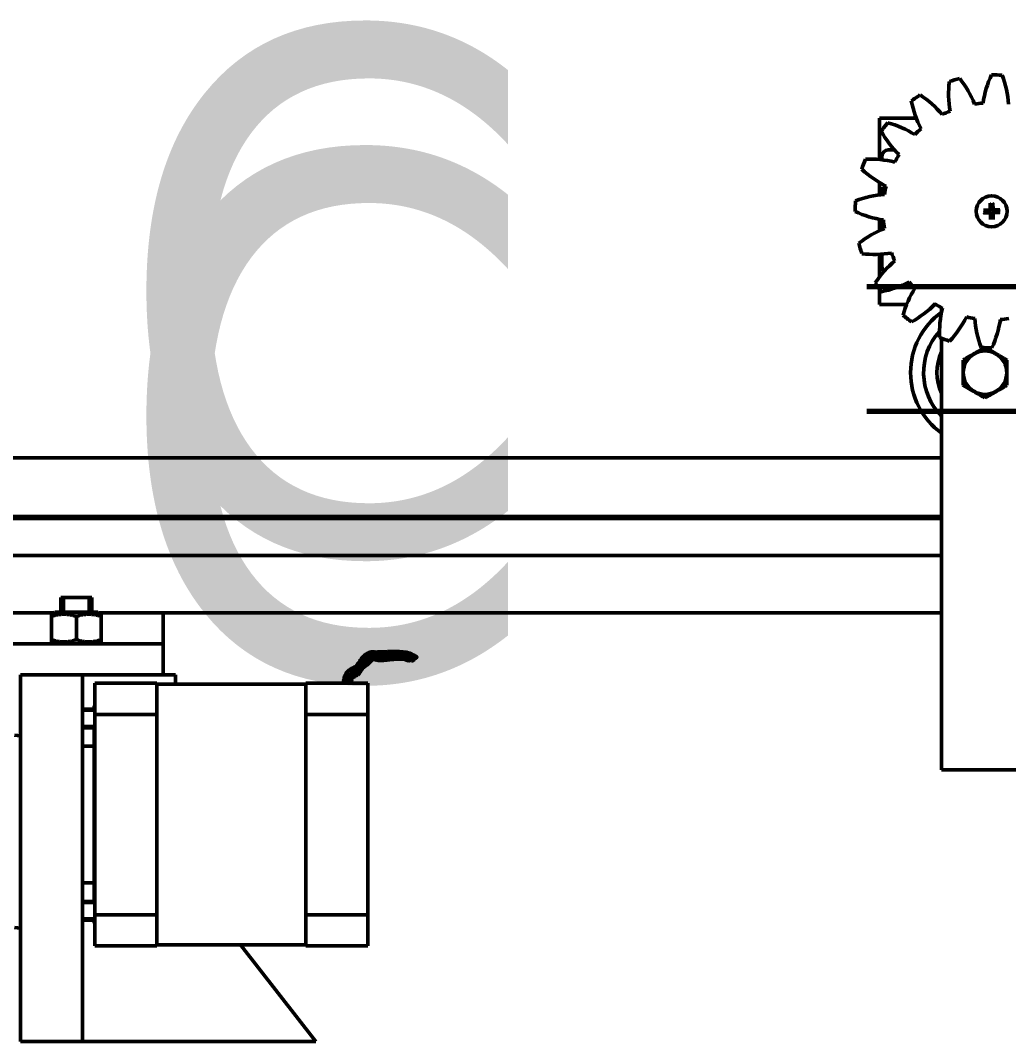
# Model space of a CAD drawing. Header units: millimetres. Extents: x 0 to 6720, y 0 to 4752.
# Drawn here: x 2814.5 to 2973.8, y 4140.3 to 4304.9 of the extents above; entities that cross this region are included whole.
import ezdxf

# ---------------------------------------------------------------- set-up
doc = ezdxf.new("R2010")
doc.units = ezdxf.units.MM
doc.header["$LTSCALE"] = 16
doc.linetypes.add('CHAIN', pattern=[0.3543, 0.2362, -0.0295, 0.0591, -0.0295])
for name, color, linetype, lineweight in [('Linia przekroju (ISO)', 7, 'CHAIN', 70), ('Widoczne (ISO)', 7, 'Continuous', 50), ('Widoczne wąskie (ISO)', 7, 'Continuous', 35)]:
    doc.layers.add(name, color=color, linetype=linetype, lineweight=lineweight)
doc.styles.add('Tekst etykiety (ISO)', font='tahoma.ttf')

# ---------------------------------------------------------------- blocks, each defined once
blk = doc.blocks.new('2dTransPrzekrój2')
at = {"layer": 'Linia przekroju (ISO)', "linetype": 'Continuous'}
for p, q in [((189.654, 266.374), (187.154, 266.874)), ((187.154, 266.874), (187.154, 265.874)), ((184.433, 266.374), (187.154, 266.374)), ((187.154, 266.374), (189.654, 266.374)), ((187.154, 265.874), (189.654, 266.374)), ((189.654, 265.118), (187.154, 265.618)), ((187.154, 265.618), (187.154, 264.618)), ((184.433, 265.118), (187.154, 265.118)), ((187.154, 265.118), (189.654, 265.118)), ((187.154, 264.618), (189.654, 265.118))]:
    blk.add_line(p, q, dxfattribs=at)
at = {"layer": 'Linia przekroju (ISO)', "linetype": 'CHAIN', "ltscale": 1.938596}
blk.add_line((189.654, 266.618), (189.654, 264.874), dxfattribs=at)
at = {"layer": 'Linia przekroju (ISO)', "linetype": 'Continuous', "lineweight": 140}
blk.add_line((189.654, 266.618), (189.654, 264.874), dxfattribs=at)
at = {"layer": 'Linia przekroju (ISO)', "linetype": 'Continuous', "flags": 128}
for points in [[(187.154, 265.874), (189.654, 266.374), (187.154, 266.874), (187.154, 265.874)], [(187.154, 264.618), (189.654, 265.118), (187.154, 265.618), (187.154, 264.618)]]:
    blk.add_lwpolyline(points, dxfattribs=at)
at = {"layer": 'Linia przekroju (ISO)'}
for points in [[(187.154, 265.874), (189.654, 266.374), (187.154, 266.874), (187.154, 265.874)], [(187.154, 264.618), (189.654, 265.118), (187.154, 265.618), (187.154, 264.618)]]:
    blk.add_solid(points, dxfattribs=at)
at = {"layer": 'Linia przekroju (ISO)', "char_height": 5.25, "attachment_point": 7, "style": 'Tekst etykiety (ISO)'}
for insert in [(176.829, 263.608), (176.829, 262.353)]:
    blk.add_mtext('C', dxfattribs=dict(at, insert=insert))

msp = doc.modelspace()

# ---------------------------------------------------------------- linework, layer by layer
at = {"layer": 'Widoczne (ISO)'}
for p, q in [((2958.89, 4289.12), (2952.96, 4289.12)), ((2952.96, 4282.46), (2952.96, 4289.12)), ((2954.36, 4284.02), (2955.37, 4284.02)), ((2953.36, 4282.42), (2953.36, 4283.02)), ((2952.96, 4276.76), (2952.96, 4278.76)), ((2953.36, 4276.81), (2953.36, 4277.51)), ((2970.26, 4274.23), (2969.83, 4274.29)), ((2969.84, 4273.9), (2970.26, 4273.97)), ((2970.82, 4275.31), (2970.89, 4274.89)), ((2971.15, 4274.89), (2971.21, 4275.32)), ((2972.23, 4274.33), (2971.81, 4274.26)), ((2971.81, 4274), (2972.24, 4273.95)), ((2952.96, 4271.02), (2952.96, 4272.83)), ((2953.36, 4271.2), (2953.36, 4272.76)), ((2970.92, 4273.34), (2970.86, 4272.91)), ((2971.25, 4272.92), (2971.18, 4273.34)), ((2952.96, 4263.55), (2952.96, 4267.2)), ((2953.36, 4265.22), (2953.36, 4267.22)), ((2952.96, 4259.12), (2952.96, 4261.58)), ((2957.35, 4259.12), (2952.96, 4259.12)), ((2962.02, 4259.12), (2961.84, 4259.12)), ((2962.96, 4258.59), (2962.96, 4257.87)), ((2962.96, 4253.65), (2962.96, 4184.12)), ((2727.53, 4234.4), (2962.96, 4234.4)), ((2675.53, 4224.63), (2962.96, 4224.63)), ((2727.53, 4224.93), (2962.96, 4224.93)), ((2962.96, 4218.63), (2675.53, 4218.63)), ((2821.03, 4211.9), (2826.03, 4211.9)), ((2821.03, 4211.9), (2821.03, 4209.5)), ((2826.03, 4211.9), (2826.03, 4209.5)), ((2755.15, 4209.4), (2819.91, 4209.4)), ((2819.52, 4208.83), (2819.52, 4205.08)), ((2820.08, 4209.5), (2819.53, 4209.18)), ((2819.54, 4208.83), (2819.54, 4205.08)), ((2826.98, 4209.5), (2820.08, 4209.5)), ((2823.55, 4208.83), (2823.55, 4205.08)), ((2826.98, 4209.5), (2827.53, 4209.18)), ((2827.15, 4209.4), (2837.53, 4209.4)), ((2827.54, 4208.83), (2827.54, 4205.08)), ((2837.53, 4204.4), (2837.53, 4209.4)), ((2837.53, 4209.4), (2962.96, 4209.4)), ((2739.53, 4204.4), (2835.53, 4204.4)), ((2820.08, 4204.4), (2819.53, 4204.72)), ((2826.98, 4204.4), (2827.53, 4204.72)), ((2835.53, 4204.4), (2837.53, 4204.4)), ((2837.53, 4199.4), (2837.53, 4204.4)), ((2814.53, 4199.4), (2814.53, 4140.31)), ((2814.53, 4199.4), (2824.53, 4199.4)), ((2839.53, 4199.4), (2824.53, 4199.4)), ((2824.53, 4199.4), (2824.53, 4140.31)), ((2839.53, 4197.9), (2839.53, 4199.4)), ((2826.53, 4198.05), (2836.53, 4198.05)), ((2826.53, 4193.05), (2826.53, 4198.05)), ((2836.53, 4193.05), (2836.53, 4198.05)), ((2836.53, 4197.9), (2860.53, 4197.9)), ((2860.53, 4193.05), (2860.53, 4198.05)), ((2860.53, 4198.05), (2870.53, 4198.05)), ((2870.53, 4193.05), (2870.53, 4198.05)), ((2824.53, 4193.9), (2826.53, 4193.9)), ((2826.43, 4194.4), (2826.43, 4193.9)), ((2826.43, 4194.4), (2826.53, 4194.4)), ((2826.53, 4193.05), (2836.53, 4193.05)), ((2826.53, 4160.75), (2826.53, 4193.05)), ((2836.53, 4160.75), (2836.53, 4193.05)), ((2860.53, 4160.75), (2860.53, 4193.05)), ((2860.53, 4193.05), (2870.53, 4193.05)), ((2870.53, 4160.75), (2870.53, 4193.05)), ((2824.53, 4190.9), (2826.53, 4190.9)), ((2826.43, 4190.9), (2826.43, 4162.9)), ((2813.55, 4189.69), (2814.53, 4189.6)), ((2824.53, 4187.9), (2826.43, 4187.9)), ((2962.96, 4184.12), (2992.94, 4184.12)), ((2824.53, 4165.9), (2826.43, 4165.9)), ((2824.53, 4162.9), (2826.53, 4162.9)), ((2826.53, 4160.75), (2836.53, 4160.75)), ((2826.53, 4155.75), (2826.53, 4160.75)), ((2836.53, 4155.75), (2836.53, 4160.75)), ((2860.53, 4155.75), (2860.53, 4160.75)), ((2860.53, 4160.75), (2870.53, 4160.75)), ((2870.53, 4155.75), (2870.53, 4160.75)), ((2824.53, 4159.9), (2826.53, 4159.9)), ((2826.43, 4159.9), (2826.43, 4159.4)), ((2826.43, 4159.4), (2826.53, 4159.4)), ((2813.55, 4158.69), (2814.53, 4158.6)), ((2826.53, 4155.75), (2836.53, 4155.75)), ((2836.53, 4155.9), (2860.53, 4155.9)), ((2862.11, 4140.31), (2850.01, 4155.9)), ((2860.53, 4155.75), (2870.53, 4155.75)), ((2814.53, 4140.31), (2824.53, 4140.31)), ((2824.53, 4140.31), (2862.11, 4140.31))]:
    msp.add_line(p, q, dxfattribs=at)
msp.add_circle((2971.03, 4274.12), 2.5, dxfattribs=at)
for centre, radius, start, end in [((2971.03, 4274.12), 22, 103.5535, 108.0535), ((2952.92, 4285.17), 16.58, 22.0841, 38.5794), ((2986.04, 4289.12), 16.58, 155.0275, 171.5228), ((2971.03, 4274.12), 22, 85.5535, 90.0535), ((2957.22, 4290.22), 16.58, 4.0841, 20.5794), ((2980.67, 4293.02), 16.58, 173.0275, 189.5228), ((2971.03, 4274.12), 22, 121.5535, 126.0535), ((2950.39, 4279.03), 16.58, 40.0841, 56.5794), ((2974.36, 4295.07), 16.58, 191.0275, 207.5228), ((2971.03, 4274.12), 17.5, 94.5535, 99.0535), ((2971.03, 4274.12), 17.5, 112.5535, 117.0535), ((2971.03, 4274.12), 22, 139.5535, 144.0535), ((2949.88, 4272.41), 16.58, 58.0841, 74.5794), ((2971.03, 4274.12), 17.5, 130.5535, 135.0535), ((2967.72, 4295.08), 16.58, 209.0275, 225.5228), ((2954.36, 4283.02), 1, 90, 180), ((2971.03, 4274.12), 22, 157.5535, 162.0535), ((2951.45, 4265.95), 16.58, 76.0841, 92.5794), ((2971.03, 4274.12), 17.5, 148.5535, 153.0535), ((2961.41, 4293.03), 16.58, 227.0275, 243.5228), ((2953.76, 4277.51), 0.4, 68.5283, 180), ((2971.03, 4274.12), 17.5, 166.5535, 171.0535), ((2971.03, 4274.12), 22, 175.5535, 180.0535), ((2954.93, 4260.3), 16.58, 94.0841, 110.5794), ((2956.03, 4289.12), 16.58, 245.0275, 261.5228), ((2971.03, 4274.12), 0.785, 171.8158, 190.4293), ((2971.03, 4274.12), 0.785, 81.8158, 100.4293), ((2971.03, 4274.12), 0.785, 351.8158, 10.4293), ((2971.03, 4274.12), 17.5, 184.5535, 189.0535), ((2971.03, 4274.12), 0.785, 261.8158, 280.4293), ((2959.99, 4256), 16.58, 112.0841, 128.5794), ((2971.03, 4274.12), 22, 193.5535, 198.0535), ((2952.13, 4283.75), 16.58, 263.0275, 279.5228), ((2971.03, 4274.12), 17.5, 202.5535, 207.0535), ((2966.12, 4253.47), 16.58, 130.0841, 146.5794), ((2954.36, 4265.22), 1, 180, 229.3263), ((2971.03, 4274.12), 22, 211.5535, 216.0535), ((2950.08, 4277.44), 16.58, 281.0275, 297.5228), ((2971.03, 4274.12), 17.5, 220.5535, 225.0535), ((2972.74, 4252.97), 16.58, 148.0841, 164.5794), ((2950.08, 4270.8), 16.58, 299.0275, 315.5228), ((2971.03, 4274.12), 17.5, 238.5535, 243.0535), ((2969.96, 4248.12), 12, 125.6935, 234.3147), ((2979.2, 4254.53), 16.58, 166.0841, 182.5794), ((2971.03, 4274.12), 22, 229.5535, 234.0535), ((2952.13, 4264.49), 16.58, 317.0275, 333.5228), ((2971.03, 4274.12), 17.5, 256.5535, 261.0535), ((2984.85, 4258.01), 16.58, 184.0841, 200.5794), ((2956.03, 4259.12), 16.58, 335.0275, 351.5228), ((2971.03, 4274.12), 17.5, 274.5535, 279.0535), ((2969.96, 4248.12), 9.9, 137.8368, 225.0029), ((2971.03, 4274.12), 22, 247.5535, 252.0535), ((2969.96, 4248.12), 7.75, 154.5854, 205.4146), ((2969.96, 4248.12), 3.5, 119.8101, 179.8101), ((2969.96, 4248.12), 3.5, 59.8101, 119.8101), ((2971.03, 4274.12), 22, 265.5535, 270.0535), ((2969.96, 4248.12), 3.5, 359.8101, 59.8101), ((2969.96, 4248.12), 3.5, 179.8101, 239.8101), ((2969.96, 4248.12), 3.5, 299.8101, 359.8101), ((2969.96, 4248.12), 3.5, 239.8101, 299.8101)]:
    msp.add_arc(centre, radius, start, end, dxfattribs=at)
for centre, major_axis, ratio, start_param, end_param in [((2971.04, 4274.01), (-4, -0.16), 0.087156, 4.814132, 5.044383), ((2971.14, 4274.12), (0, -4), 0.087156, 4.380395, 4.610646), ((2970.93, 4274.11), (-0.16, 4), 0.087156, 4.814132, 5.044383), ((2971.03, 4274.01), (-4, 0), 0.087156, 4.380395, 4.610646), ((2971.03, 4274.22), (4, 0.16), 0.087156, 4.814132, 5.044383), ((2971.03, 4274.22), (4, 0), 0.087156, 4.380395, 4.610646), ((2971.14, 4274.12), (0.16, -4), 0.087156, 4.814132, 5.044383), ((2970.93, 4274.12), (0, 4), 0.087156, 4.380395, 4.610646), ((2877.27, 4201.8), (-0.228, -0.106), 0.386762, 0.32725, 1.98716), ((2877.77, 4201.8), (0.228, 0.106), 0.386762, 3.407208, 6.194777), ((2877.69, 4202.19), (-0.228, -0.106), 0.386762, 1.482198, 2.039001), ((2878.19, 4202.19), (0.228, 0.106), 0.386762, 3.37849, 6.194777), ((2877.77, 4201.8), (0.228, 0.106), 0.386762, 6.194777, 6.514261), ((2878.19, 4202.19), (0.228, 0.106), 0.386762, 6.194777, 6.494545)]:
    msp.add_ellipse(centre, major_axis=major_axis, ratio=ratio, start_param=start_param, end_param=end_param, dxfattribs=at)
for points in [[(2953.91, 4277.88), (2953.92, 4277.88), (2953.93, 4277.87), (2953.94, 4277.87)], [(2873.54, 4202.25), (2873.49, 4202.24), (2873.43, 4202.23), (2873.38, 4202.22)], [(2873.53, 4202.23), (2873.58, 4202.24), (2873.63, 4202.24), (2873.68, 4202.24)], [(2868.53, 4199.9), (2868.46, 4199.81), (2868.39, 4199.72), (2868.32, 4199.63)], [(2868.58, 4199.79), (2868.66, 4199.85), (2868.74, 4199.92), (2868.81, 4200)], [(2869.07, 4200.66), (2869.03, 4200.6), (2868.99, 4200.55), (2868.96, 4200.5)], [(2869.24, 4200.62), (2869.28, 4200.7), (2869.33, 4200.79), (2869.37, 4200.88)], [(2870.2, 4201.47), (2870.19, 4201.45), (2870.18, 4201.43), (2870.17, 4201.41)]]:
    msp.add_open_spline(points, degree=3, dxfattribs=at)
for points, knots in [([(2969.72, 4274.29), (2969.73, 4274.29), (2969.74, 4274.29), (2969.76, 4274.29), (2969.78, 4274.29), (2969.8, 4274.29), (2969.81, 4274.29), (2969.82, 4274.29), (2969.83, 4274.29), (2969.83, 4274.29)], [0.01014885, 0.01014885, 0.01014885, 0.01014885, 0.01290864, 0.01290864, 0.01615114, 0.01615114, 0.01935062, 0.01935062, 0.0219347, 0.0219347, 0.0219347, 0.0219347]), ([(2970.8, 4274.52), (2970.8, 4274.5), (2970.79, 4274.48), (2970.77, 4274.43), (2970.76, 4274.41), (2970.73, 4274.38), (2970.7, 4274.36), (2970.66, 4274.35), (2970.64, 4274.34), (2970.62, 4274.34)], [0, 0, 0, 0, 0.00690853, 0.00690853, 0.01381707, 0.01381707, 0.02073027, 0.02073027, 0.02691327, 0.02691327, 0.02691327, 0.02691327]), ([(2970.91, 4274.52), (2970.91, 4274.49), (2970.91, 4274.46), (2970.89, 4274.41), (2970.89, 4274.39), (2970.86, 4274.35), (2970.85, 4274.33), (2970.81, 4274.3), (2970.8, 4274.28), (2970.75, 4274.25), (2970.73, 4274.25), (2970.68, 4274.23), (2970.65, 4274.23), (2970.62, 4274.23)], [0.13105235, 0.13105235, 0.13105235, 0.13105235, 0.14034837, 0.14034837, 0.14732883, 0.14732883, 0.15430929, 0.15430929, 0.16128976, 0.16128976, 0.16827022, 0.16827022, 0.17756624, 0.17756624, 0.17756624, 0.17756624]), ([(2970.63, 4273.99), (2970.66, 4273.99), (2970.69, 4273.99), (2970.74, 4273.98), (2970.76, 4273.97), (2970.8, 4273.94), (2970.82, 4273.93), (2970.86, 4273.9), (2970.87, 4273.88), (2970.9, 4273.84), (2970.91, 4273.81), (2970.92, 4273.77), (2970.93, 4273.74), (2970.93, 4273.71)], [0.13105235, 0.13105235, 0.13105235, 0.13105235, 0.14034837, 0.14034837, 0.14732883, 0.14732883, 0.15430929, 0.15430929, 0.16128976, 0.16128976, 0.16827022, 0.16827022, 0.17756624, 0.17756624, 0.17756624, 0.17756624]), ([(2970.82, 4275.31), (2970.82, 4275.32), (2970.82, 4275.32), (2970.81, 4275.34), (2970.81, 4275.35), (2970.81, 4275.37), (2970.81, 4275.38), (2970.81, 4275.4), (2970.81, 4275.41), (2970.81, 4275.42)], [0.02946988, 0.02946988, 0.02946988, 0.02946988, 0.03205397, 0.03205397, 0.03525344, 0.03525344, 0.03849594, 0.03849594, 0.04125574, 0.04125574, 0.04125574, 0.04125574]), ([(2971.44, 4274.24), (2971.41, 4274.24), (2971.38, 4274.24), (2971.33, 4274.26), (2971.31, 4274.27), (2971.27, 4274.29), (2971.25, 4274.3), (2971.21, 4274.34), (2971.2, 4274.36), (2971.17, 4274.4), (2971.16, 4274.42), (2971.15, 4274.47), (2971.14, 4274.5), (2971.14, 4274.53)], [0.13105235, 0.13105235, 0.13105235, 0.13105235, 0.14034837, 0.14034837, 0.14732883, 0.14732883, 0.15430929, 0.15430929, 0.16128976, 0.16128976, 0.16827022, 0.16827022, 0.17756624, 0.17756624, 0.17756624, 0.17756624]), ([(2971.16, 4273.71), (2971.16, 4273.74), (2971.16, 4273.77), (2971.18, 4273.82), (2971.18, 4273.84), (2971.21, 4273.88), (2971.22, 4273.9), (2971.25, 4273.94), (2971.27, 4273.95), (2971.32, 4273.98), (2971.34, 4273.99), (2971.39, 4274), (2971.42, 4274.01), (2971.45, 4274.01)], [0.13105235, 0.13105235, 0.13105235, 0.13105235, 0.14034837, 0.14034837, 0.14732883, 0.14732883, 0.15430929, 0.15430929, 0.16128976, 0.16128976, 0.16827022, 0.16827022, 0.17756624, 0.17756624, 0.17756624, 0.17756624]), ([(2971.2, 4275.43), (2971.21, 4275.42), (2971.21, 4275.41), (2971.21, 4275.39), (2971.21, 4275.38), (2971.21, 4275.36), (2971.21, 4275.34), (2971.21, 4275.33), (2971.21, 4275.33), (2971.21, 4275.32)], [0.01014885, 0.01014885, 0.01014885, 0.01014885, 0.01290864, 0.01290864, 0.01615114, 0.01615114, 0.01935062, 0.01935062, 0.0219347, 0.0219347, 0.0219347, 0.0219347]), ([(2971.44, 4274.36), (2971.42, 4274.36), (2971.39, 4274.36), (2971.35, 4274.38), (2971.33, 4274.39), (2971.3, 4274.43), (2971.28, 4274.45), (2971.26, 4274.49), (2971.26, 4274.51), (2971.26, 4274.53)], [0, 0, 0, 0, 0.00690853, 0.00690853, 0.01381707, 0.01381707, 0.02073027, 0.02073027, 0.02691327, 0.02691327, 0.02691327, 0.02691327]), ([(2972.23, 4274.33), (2972.24, 4274.33), (2972.24, 4274.34), (2972.26, 4274.34), (2972.27, 4274.34), (2972.29, 4274.34), (2972.3, 4274.34), (2972.32, 4274.34), (2972.33, 4274.34), (2972.34, 4274.34)], [0.02946988, 0.02946988, 0.02946988, 0.02946988, 0.03205396, 0.03205396, 0.03525344, 0.03525344, 0.03849594, 0.03849594, 0.04125573, 0.04125573, 0.04125573, 0.04125573]), ([(2972.35, 4273.95), (2972.34, 4273.95), (2972.33, 4273.95), (2972.31, 4273.94), (2972.29, 4273.94), (2972.27, 4273.94), (2972.26, 4273.94), (2972.25, 4273.94), (2972.24, 4273.95), (2972.24, 4273.95)], [0.01014885, 0.01014885, 0.01014885, 0.01014885, 0.01290864, 0.01290864, 0.01615114, 0.01615114, 0.01935062, 0.01935062, 0.0219347, 0.0219347, 0.0219347, 0.0219347]), ([(2969.84, 4273.9), (2969.83, 4273.9), (2969.83, 4273.9), (2969.81, 4273.9), (2969.8, 4273.9), (2969.78, 4273.89), (2969.77, 4273.89), (2969.75, 4273.89), (2969.74, 4273.89), (2969.73, 4273.9)], [0.02946988, 0.02946988, 0.02946988, 0.02946988, 0.03205396, 0.03205396, 0.03525344, 0.03525344, 0.03849594, 0.03849594, 0.04125573, 0.04125573, 0.04125573, 0.04125573]), ([(2970.63, 4273.88), (2970.65, 4273.88), (2970.68, 4273.87), (2970.72, 4273.85), (2970.74, 4273.84), (2970.77, 4273.81), (2970.79, 4273.79), (2970.81, 4273.74), (2970.81, 4273.72), (2970.81, 4273.7)], [0, 0, 0, 0, 0.00690853, 0.00690853, 0.01381707, 0.01381707, 0.02073027, 0.02073027, 0.02691327, 0.02691327, 0.02691327, 0.02691327]), ([(2970.86, 4272.81), (2970.86, 4272.81), (2970.86, 4272.83), (2970.86, 4272.85), (2970.86, 4272.86), (2970.86, 4272.88), (2970.86, 4272.89), (2970.86, 4272.9), (2970.86, 4272.91), (2970.86, 4272.91)], [0.01014885, 0.01014885, 0.01014885, 0.01014885, 0.01290864, 0.01290864, 0.01615114, 0.01615114, 0.01935062, 0.01935062, 0.0219347, 0.0219347, 0.0219347, 0.0219347]), ([(2971.25, 4272.92), (2971.25, 4272.92), (2971.25, 4272.91), (2971.25, 4272.9), (2971.26, 4272.89), (2971.26, 4272.87), (2971.26, 4272.85), (2971.26, 4272.83), (2971.26, 4272.82), (2971.26, 4272.81)], [0.02946988, 0.02946988, 0.02946988, 0.02946988, 0.03205396, 0.03205396, 0.03525344, 0.03525344, 0.03849594, 0.03849594, 0.04125573, 0.04125573, 0.04125573, 0.04125573]), ([(2971.27, 4273.71), (2971.27, 4273.73), (2971.28, 4273.76), (2971.3, 4273.8), (2971.31, 4273.82), (2971.34, 4273.86), (2971.36, 4273.87), (2971.41, 4273.89), (2971.43, 4273.89), (2971.45, 4273.89)], [0, 0, 0, 0, 0.00690931, 0.00690931, 0.01381862, 0.01381862, 0.02073105, 0.02073105, 0.02691327, 0.02691327, 0.02691327, 0.02691327]), ([(2871.7, 4203.08), (2871.72, 4203.08), (2871.74, 4203.08), (2872.25, 4203.11), (2872.74, 4203.11), (2873.44, 4203.14), (2873.68, 4203.15), (2873.91, 4203.16)], [0.6048475, 0.6048475, 0.6048475, 0.6048475, 0.6107329, 0.6107329, 0.7927179, 0.7927179, 0.8856899, 0.8856899, 0.8856899, 0.8856899]), ([(2873.91, 4203.16), (2874.67, 4203.2), (2875.41, 4203.22), (2876.53, 4203.09), (2876.91, 4203.02), (2877.67, 4202.76), (2878.05, 4202.57), (2878.4, 4202.31)], [0, 0, 0, 0, 0.2977439, 0.2977439, 0.4514641, 0.4514641, 0.6113319, 0.6113319, 0.6113319, 0.6113319]), ([(2868.17, 4200.57), (2868.73, 4200.86), (2869.2, 4201.19), (2869.9, 4201.73), (2870.13, 4201.92), (2870.54, 4202.21), (2870.73, 4202.32), (2871.05, 4202.44), (2871.19, 4202.46), (2871.45, 4202.44), (2871.56, 4202.4), (2871.89, 4202.3), (2872.1, 4202.25), (2872.72, 4202.19), (2873.12, 4202.2), (2873.53, 4202.23)], [0, 0, 0, 0, 0.2096821, 0.2096821, 0.3153319, 0.3153319, 0.3948668, 0.3948668, 0.4525272, 0.4525272, 0.5075752, 0.5075752, 0.6159674, 0.6159674, 0.8060638, 0.8060638, 0.8060638, 0.8060638]), ([(2868.63, 4200.82), (2868.76, 4201.01), (2868.9, 4201.21), (2869.21, 4201.66), (2869.39, 4201.92), (2869.87, 4202.48), (2870.19, 4202.79), (2870.71, 4203.04), (2870.87, 4203.09), (2871.22, 4203.14), (2871.41, 4203.13), (2871.78, 4203.07), (2871.97, 4203.01), (2872.49, 4202.88), (2872.81, 4202.82), (2873.45, 4202.74), (2873.77, 4202.71), (2874.08, 4202.7)], [0.2177832, 0.2177832, 0.2177832, 0.2177832, 0.2954088, 0.2954088, 0.3963658, 0.3963658, 0.531378, 0.531378, 0.5867586, 0.5867586, 0.6492777, 0.6492777, 0.7214087, 0.7214087, 0.8522953, 0.8522953, 0.9864369, 0.9864369, 0.9864369, 0.9864369]), ([(2873.34, 4201.76), (2872.95, 4201.72), (2872.56, 4201.71), (2871.98, 4201.76), (2871.77, 4201.81), (2871.52, 4201.91), (2871.45, 4201.94), (2871.31, 4201.99), (2871.24, 4202), (2871.05, 4201.96), (2870.94, 4201.91), (2870.71, 4201.79), (2870.58, 4201.72), (2870.18, 4201.46), (2869.9, 4201.26), (2869.33, 4200.85), (2869.04, 4200.63), (2868.74, 4200.43)], [0, 0, 0, 0, 0.1804181, 0.1804181, 0.2859394, 0.2859394, 0.3318634, 0.3318634, 0.3841803, 0.3841803, 0.4332938, 0.4332938, 0.4886078, 0.4886078, 0.6039549, 0.6039549, 0.7220233, 0.7220233, 0.7220233, 0.7220233]), ([(2869.04, 4200.53), (2869.23, 4200.6), (2869.38, 4200.7), (2869.78, 4200.99), (2870.01, 4201.22), (2870.24, 4201.48), (2870.25, 4201.49), (2870.26, 4201.51)], [0, 0, 0, 0, 0.0858838, 0.0858838, 0.2216985, 0.2216985, 0.2295494, 0.2295494, 0.2295494, 0.2295494]), ([(2871.59, 4201.88), (2871.51, 4201.87), (2871.43, 4201.86), (2871.32, 4201.83), (2871.28, 4201.82), (2871.24, 4201.81), (2871.23, 4201.81), (2871.14, 4201.76), (2871.04, 4201.66), (2870.84, 4201.47), (2870.73, 4201.36), (2870.34, 4200.98), (2870.02, 4200.7), (2869.52, 4200.35), (2869.36, 4200.25), (2869.2, 4200.17)], [0.2390138, 0.2390138, 0.2390138, 0.2390138, 0.2814313, 0.2814313, 0.3222647, 0.3222647, 0.3556252, 0.3556252, 0.4241275, 0.4241275, 0.4909948, 0.4909948, 0.6485084, 0.6485084, 0.7163706, 0.7163706, 0.7163706, 0.7163706]), ([(2873.88, 4202.24), (2873.42, 4202.25), (2872.96, 4202.28), (2872.19, 4202.43), (2871.89, 4202.53), (2871.44, 4202.63), (2871.3, 4202.64), (2871.07, 4202.62), (2870.98, 4202.6), (2870.75, 4202.52), (2870.62, 4202.44), (2870.35, 4202.24), (2870.21, 4202.12), (2869.98, 4201.87), (2869.88, 4201.76), (2869.78, 4201.64)], [0, 0, 0, 0, 0.1930234, 0.1930234, 0.314187, 0.314187, 0.365815, 0.365815, 0.4010508, 0.4010508, 0.4530307, 0.4530307, 0.5145702, 0.5145702, 0.5625775, 0.5625775, 0.5625775, 0.5625775]), ([(2871.66, 4202.58), (2871.53, 4202.57), (2871.4, 4202.56), (2871.14, 4202.51), (2871, 4202.48), (2870.85, 4202.39), (2870.81, 4202.36), (2870.78, 4202.33)], [0.2636394, 0.2636394, 0.2636394, 0.2636394, 0.3117106, 0.3117106, 0.3674555, 0.3674555, 0.3844491, 0.3844491, 0.3844491, 0.3844491]), ([(2871.63, 4202.38), (2871.69, 4202.39), (2871.74, 4202.39), (2871.91, 4202.42), (2872.03, 4202.43), (2872.14, 4202.45)], [0.49423191, 0.49423191, 0.49423191, 0.49423191, 0.52035305, 0.52035305, 0.57286932, 0.57286932, 0.57286932, 0.57286932]), ([(2877.06, 4201.67), (2876.67, 4201.85), (2876.25, 4201.92), (2875.3, 4201.97), (2874.76, 4201.92), (2873.93, 4201.83), (2873.63, 4201.79), (2873.34, 4201.76)], [0, 0, 0, 0, 0.1893445, 0.1893445, 0.431821, 0.431821, 0.5660904, 0.5660904, 0.5660904, 0.5660904]), ([(2877.56, 4201.68), (2877.18, 4201.9), (2876.77, 4202.02), (2875.8, 4202.19), (2875.24, 4202.21), (2874.41, 4202.23), (2874.14, 4202.23), (2873.88, 4202.24)], [0, 0, 0, 0, 0.1867391, 0.1867391, 0.4310016, 0.4310016, 0.5429155, 0.5429155, 0.5429155, 0.5429155]), ([(2877.97, 4202.06), (2877.58, 4202.33), (2877.14, 4202.49), (2876.18, 4202.72), (2875.64, 4202.74), (2874.71, 4202.75), (2874.33, 4202.73), (2873.94, 4202.71)], [0, 0, 0, 0, 0.1857516, 0.1857516, 0.4067777, 0.4067777, 0.5607929, 0.5607929, 0.5607929, 0.5607929]), ([(2874.08, 4202.7), (2874.74, 4202.68), (2875.39, 4202.67), (2876.69, 4202.5), (2877.38, 4202.33), (2877.98, 4201.92)], [0, 0, 0, 0, 0.2781978, 0.2781978, 0.562484, 0.562484, 0.562484, 0.562484]), ([(2866.55, 4198.05), (2866.56, 4198.18), (2866.58, 4198.32), (2866.65, 4198.64), (2866.7, 4198.82), (2866.82, 4199.14), (2866.89, 4199.28), (2867.09, 4199.59), (2867.23, 4199.76), (2867.55, 4200.01), (2867.71, 4200.1), (2868.07, 4200.25), (2868.27, 4200.3), (2868.67, 4200.41), (2868.87, 4200.46), (2869.04, 4200.53)], [0.021224, 0.021224, 0.021224, 0.021224, 0.0615626, 0.0615626, 0.1189111, 0.1189111, 0.1644399, 0.1644399, 0.2320967, 0.2320967, 0.293181, 0.293181, 0.3644715, 0.3644715, 0.4418632, 0.4418632, 0.4418632, 0.4418632]), ([(2866.67, 4198.69), (2866.68, 4198.79), (2866.69, 4198.88), (2866.74, 4199.12), (2866.79, 4199.27), (2866.93, 4199.57), (2867.04, 4199.73), (2867.29, 4200.01), (2867.44, 4200.13), (2867.78, 4200.37), (2867.98, 4200.47), (2868.17, 4200.57)], [0.2804781, 0.2804781, 0.2804781, 0.2804781, 0.3097163, 0.3097163, 0.3543633, 0.3543633, 0.4125945, 0.4125945, 0.4730393, 0.4730393, 0.5451406, 0.5451406, 0.5451406, 0.5451406]), ([(2869.2, 4200.17), (2868.81, 4199.97), (2868.4, 4199.88), (2867.92, 4199.66), (2867.84, 4199.61), (2867.68, 4199.5), (2867.61, 4199.43), (2867.45, 4199.25), (2867.37, 4199.12), (2867.23, 4198.83), (2867.18, 4198.68), (2867.1, 4198.37), (2867.07, 4198.21), (2867.05, 4198.05)], [0, 0, 0, 0, 0.1577438, 0.1577438, 0.1924594, 0.1924594, 0.2256782, 0.2256782, 0.2740452, 0.2740452, 0.3223161, 0.3223161, 0.3705022, 0.3705022, 0.3705022, 0.3705022]), ([(2869.68, 4200.46), (2869.66, 4200.43), (2869.65, 4200.4), (2869.41, 4200), (2869.17, 4199.67), (2868.89, 4199.44)], [0.6495195, 0.6495195, 0.6495195, 0.6495195, 0.6628875, 0.6628875, 0.8226642, 0.8226642, 0.8226642, 0.8226642]), ([(2867.16, 4198.59), (2867.15, 4198.47), (2867.14, 4198.35), (2867.15, 4198.18), (2867.15, 4198.11), (2867.15, 4198.05)], [0.22445028, 0.22445028, 0.22445028, 0.22445028, 0.25933433, 0.25933433, 0.27814587, 0.27814587, 0.27814587, 0.27814587]), ([(2867.23, 4198.05), (2867.25, 4198.21), (2867.29, 4198.37), (2867.38, 4198.67), (2867.44, 4198.81), (2867.55, 4199.04), (2867.61, 4199.12), (2867.76, 4199.31), (2867.87, 4199.4), (2868.06, 4199.52), (2868.14, 4199.55), (2868.29, 4199.62), (2868.37, 4199.66), (2868.49, 4199.73), (2868.54, 4199.76), (2868.58, 4199.79)], [0.2033855, 0.2033855, 0.2033855, 0.2033855, 0.2527798, 0.2527798, 0.3001005, 0.3001005, 0.3339638, 0.3339638, 0.3836528, 0.3836528, 0.4258119, 0.4258119, 0.4746093, 0.4746093, 0.504749, 0.504749, 0.504749, 0.504749]), ([(2867.33, 4198.5), (2867.33, 4198.57), (2867.33, 4198.64), (2867.33, 4198.83), (2867.34, 4198.96), (2867.38, 4199.11), (2867.39, 4199.13), (2867.4, 4199.16)], [0.25457057, 0.25457057, 0.25457057, 0.25457057, 0.27721734, 0.27721734, 0.31908445, 0.31908445, 0.32888006, 0.32888006, 0.32888006, 0.32888006]), ([(2868.89, 4199.44), (2868.77, 4199.34), (2868.64, 4199.26), (2868.44, 4199.15), (2868.36, 4199.12), (2868.26, 4199.07), (2868.22, 4199.05), (2868.16, 4199.01), (2868.13, 4198.99), (2868.06, 4198.91), (2868.01, 4198.84), (2867.93, 4198.68), (2867.89, 4198.6), (2867.82, 4198.4), (2867.79, 4198.27), (2867.75, 4198.11), (2867.74, 4198.08), (2867.74, 4198.05)], [0, 0, 0, 0, 0.0707147, 0.0707147, 0.1097945, 0.1097945, 0.135259, 0.135259, 0.1543996, 0.1543996, 0.1895857, 0.1895857, 0.2175888, 0.2175888, 0.2587908, 0.2587908, 0.2683127, 0.2683127, 0.2683127, 0.2683127]), ([(2867.83, 4198.42), (2867.84, 4198.3), (2867.84, 4198.19), (2867.85, 4198.07), (2867.85, 4198.06), (2867.85, 4198.05)], [0.1028311, 0.1028311, 0.1028311, 0.1028311, 0.13872645, 0.13872645, 0.1411509, 0.1411509, 0.1411509, 0.1411509])]:
    msp.add_open_spline(points, degree=3, knots=knots, dxfattribs=at)
for points, weights in [([(2970.62, 4274.23), (2970.5, 4274.23), (2970.26, 4274.23)], [1.68456997608, 1.36302329918, 1]), ([(2970.26, 4273.97), (2970.5, 4273.99), (2970.63, 4273.99)], [1, 1.36302329918, 1.68456997608]), ([(2970.89, 4274.89), (2970.9, 4274.65), (2970.91, 4274.52)], [1, 1.36302329918, 1.68456997608]), ([(2971.14, 4274.53), (2971.14, 4274.66), (2971.15, 4274.89)], [1.68456997608, 1.36302329918, 1]), ([(2971.81, 4274.26), (2971.57, 4274.25), (2971.44, 4274.24)], [1, 1.36302329918, 1.68456997608]), ([(2971.45, 4274.01), (2971.57, 4274.01), (2971.81, 4274)], [1.68456997608, 1.36302329918, 1]), ([(2970.93, 4273.71), (2970.92, 4273.58), (2970.92, 4273.34)], [1.68456997608, 1.36302329918, 1]), ([(2971.18, 4273.34), (2971.17, 4273.58), (2971.16, 4273.71)], [1, 1.36302329918, 1.68456997608]), ([(2966.46, 4250.15), (2967.4, 4250.69), (2968.22, 4251.15)], [1.01001874936, 1.04314139574, 1]), ([(2968.22, 4251.15), (2969.02, 4251.61), (2969.95, 4252.14)], [1, 1.04257886439, 1.01086957158]), ([(2970, 4252.14), (2970.92, 4251.61), (2971.72, 4251.14)], [1.01101116948, 1.04248354645, 1]), ([(2971.72, 4251.14), (2972.53, 4250.67), (2973.46, 4250.13)], [1, 1.04314139574, 1.01001874936]), ([(2966.46, 4248.13), (2966.46, 4249.07), (2966.46, 4250.15)], [1, 1.04314139574, 1.01001874936]), ([(2973.46, 4250.13), (2973.46, 4249.04), (2973.46, 4248.1)], [1.01001874936, 1.04314139574, 1]), ([(2966.45, 4246.11), (2966.45, 4247.19), (2966.46, 4248.13)], [1.01001874936, 1.04314139574, 1]), ([(2973.46, 4248.1), (2973.45, 4247.17), (2973.45, 4246.08)], [1, 1.04314139574, 1.01001874936]), ([(2968.2, 4245.09), (2967.39, 4245.56), (2966.45, 4246.11)], [1, 1.04314139574, 1.01001874936]), ([(2973.45, 4246.08), (2972.51, 4245.55), (2971.7, 4245.08)], [1.01001874936, 1.04314139574, 1]), ([(2969.94, 4244.08), (2969.01, 4244.62), (2968.2, 4245.09)], [1.01001874936, 1.04314139574, 1]), ([(2971.7, 4245.08), (2970.88, 4244.61), (2969.94, 4244.08)], [1, 1.04314139574, 1.01001874936]), ([(2819.54, 4208.83), (2819.53, 4209.49), (2819.52, 4208.83)], [1, 1.15470053838, 1]), ([(2823.55, 4208.83), (2821.54, 4209.49), (2819.54, 4208.83)], [1, 1.15470053838, 1]), ([(2827.54, 4208.83), (2825.54, 4209.49), (2823.55, 4208.83)], [1, 1.15470053838, 1]), ([(2827.53, 4209.18), (2827.53, 4209.18), (2827.54, 4208.83)], [1.07734525021, 1.07672719636, 1]), ([(2819.52, 4205.08), (2819.53, 4204.41), (2819.54, 4205.08)], [1, 1.15470053838, 1]), ([(2819.54, 4205.08), (2821.54, 4204.41), (2823.55, 4205.08)], [1, 1.15470053838, 1]), ([(2823.55, 4205.08), (2825.54, 4204.41), (2827.54, 4205.08)], [1, 1.15470053838, 1]), ([(2827.54, 4205.08), (2827.53, 4204.72), (2827.53, 4204.72)], [1, 1.07672719638, 1.07734525021])]:
    msp.add_rational_spline(points, weights, degree=2, dxfattribs=at)
at = {"layer": 'Widoczne wąskie (ISO)'}
for p, q in [((2821.51, 4211.9), (2821.51, 4209.5)), ((2825.55, 4209.5), (2825.55, 4211.9)), ((2826.53, 4193.6), (2824.53, 4193.6)), ((2824.53, 4191.2), (2826.53, 4191.2)), ((2826.53, 4162.6), (2824.53, 4162.6)), ((2824.53, 4160.2), (2826.53, 4160.2))]:
    msp.add_line(p, q, dxfattribs=at)

# ---------------------------------------------------------------- block references
at = {"layer": 'Linia przekroju (ISO)', "xscale": 16, "yscale": 16, "zscale": 16}
msp.add_blockref('2dTransPrzekrój2', (0, 0), dxfattribs=at)

doc.saveas('drawing.dxf')
